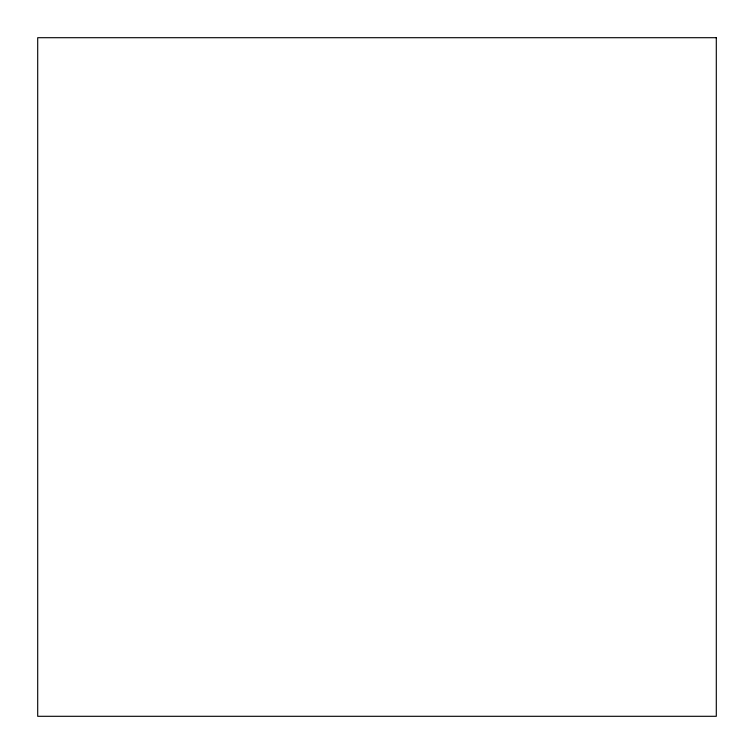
<?xml version="1.0" encoding="UTF-8"?>
<svg xmlns="http://www.w3.org/2000/svg" width="754" height="754" viewBox="0 0 754 754"><rect width="100%" height="100%" fill="white"/><g stroke="black" fill="none" stroke-linecap="round" stroke-linejoin="round"><path stroke-width="1.13" d="M716.3 37.7L37.7 37.7L37.7 716.3L716.3 716.3L716.3 37.7"/></g></svg>
